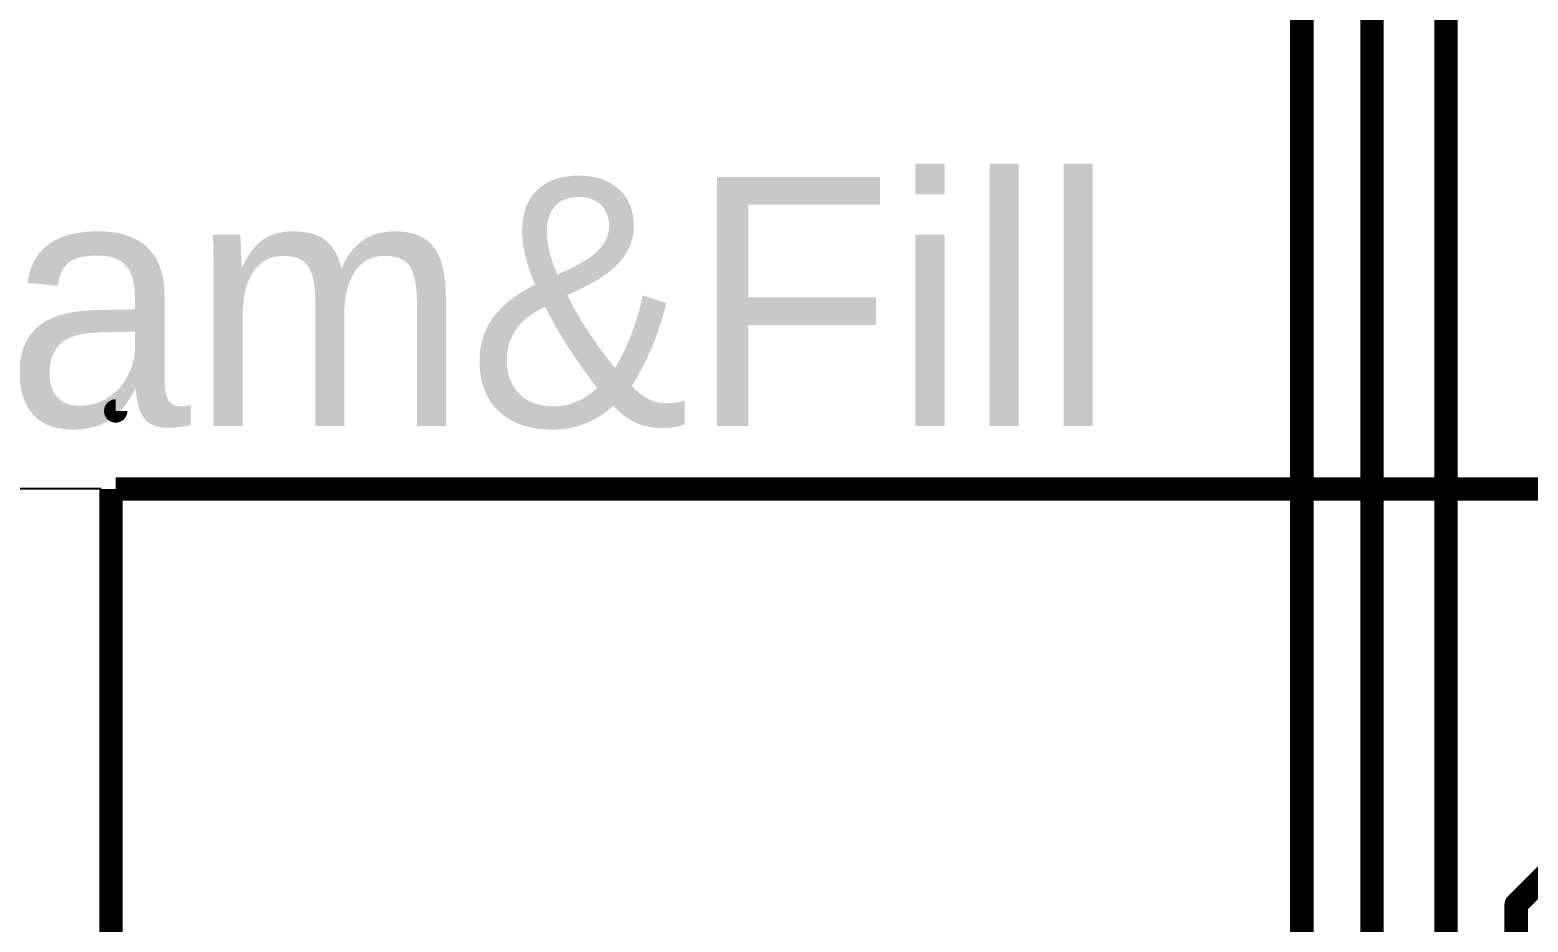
# Model space of a CAD drawing. Extents: x -12 to 108, y -5 to 75.
# Drawn here: x 54.85 to 64.62, y 42.43 to 48.24 of the extents above; entities that cross this region are included whole.
import ezdxf

# ---------------------------------------------------------------- set-up
doc = ezdxf.new("R2010")
doc.units = 0
doc.header["$MEASUREMENT"] = 0
doc.layers.get('Defpoints').update_dxf_attribs({"linetype": 'CONTINUOUS'})
for name, color, linetype in [('1', 12, 'CONTINUOUS'), ('21', 41, 'CONTINUOUS'), ('Filler', 250, 'CONTINUOUS'), ('Text', 7, 'CONTINUOUS')]:
    doc.layers.add(name, color=color, linetype=linetype)
doc.dimstyles.get("Standard").update_dxf_attribs({"dimtxt": 0.18, "dimasz": 0.18, "dimexe": 0.18, "dimexo": 0.0625, "dimgap": 0.09, "dimtad": 0, "dimtih": 1, "dimtoh": 1, "dimdec": 4, "dimzin": 0, "dimdsep": 46, "dimtxsty": 'Standard', "dimcen": 0.09, "dimadec": 0, "dimazin": 0, "dimtfac": 1, "dimtdec": 4, "dimtofl": 0, "dimtmove": 0, "dimatfit": 3, "dimfxl": 1, "dimtolj": 1, "dimtzin": 0, "dimarcsym": 0})

# ---------------------------------------------------------------- blocks, each defined once
blk = doc.blocks.new('*D370')
at = {"layer": 'Defpoints', "color": 0, "linetype": 'Continuous', "transparency": 16777216}
for p in [(55.3814, 45.2534), (51.9631, 26.9334), (55.3814, 26.9334)]:
    blk.add_point(p, dxfattribs=at)
at = {"layer": 'Text', "color": 0, "linetype": 'Continuous', "lineweight": -2, "transparency": 16777216}
for p, q in [((55.3189, 45.2534), (51.7831, 45.2534)), ((51.9631, 45.0734), (51.9631, 36.6834)), ((51.9631, 27.1134), (51.9631, 35.5034)), ((55.3189, 26.9334), (51.7831, 26.9334))]:
    blk.add_line(p, q, dxfattribs=at)
at = {"layer": 'Text', "color": 0, "linetype": 'Continuous', "transparency": 16777216}
for points in [[(51.9331, 45.0734), (51.9931, 45.0734), (51.9631, 45.2534)], [(51.9331, 27.1134), (51.9931, 27.1134), (51.9631, 26.9334)]]:
    blk.add_solid(points, dxfattribs=at)
at = {"layer": 'Text', "color": 0, "linetype": 'Continuous', "transparency": 16777216, "insert": (51.9631, 36.0934), "char_height": 1, "attachment_point": 5}
blk.add_mtext('\\A1;18.3200', dxfattribs=at)

msp = doc.modelspace()

# ---------------------------------------------------------------- linework, layer by layer
at = {"layer": '1', "const_width": 0.1524}
for points in [[(63.6016, 56.8419), (63.6016, 41.91)], [(63.1444, 56.6166), (63.1444, 41.8338)], [(64.0842, 55.1434), (64.0842, 41.9862)], [(64.9478, 42.9514), (64.5414, 42.545)], [(64.5414, 42.545), (64.5414, 41.9862)]]:
    msp.add_lwpolyline(points, dxfattribs=at)
at = {"layer": '1', "const_width": 0.0762}
for points in [[(64.5795, 42.545, 1), (64.5033, 42.545)], [(64.5145, 42.5719, 1), (64.5683, 42.5181)]]:
    msp.add_lwpolyline(points, format="xyb", dxfattribs=at)
at = {"layer": '21', "const_width": 0.0762}
for points in [[(55.4129, 45.79949, 1), (55.4129, 45.72329)], [(55.3748, 45.76139, 1), (55.451, 45.76139)]]:
    msp.add_lwpolyline(points, format="xyb", dxfattribs=at)
at = {"layer": 'Filler', "const_width": 0.1524}
for points in [[(55.3814, 45.2534), (55.3814, 26.9334)], [(73.73223, 45.25363), (55.41223, 45.25363)]]:
    msp.add_lwpolyline(points, dxfattribs=at)

# ---------------------------------------------------------------- texts
at = {"layer": 'Text', "linetype": 'Continuous'}
msp.add_text('Dam&Fill', height=1.622601, dxfattribs=at).set_placement((53.12686, 45.66329))

# ---------------------------------------------------------------- dimensions: what is measured, and where the dimension line sits
dim = msp.add_linear_dim(base=(51.96305, 26.9334), p1=(55.3814, 45.2534), p2=(55.3814, 26.9334), angle=90, dimstyle='Standard', override={"dimtxt": 1}, dxfattribs=at)
dim.commit()
dim.dimension.update_dxf_attribs({"geometry": '*D370', "text_midpoint": (51.96305, 36.0934), "dimtype": 160})

doc.saveas('drawing.dxf')
